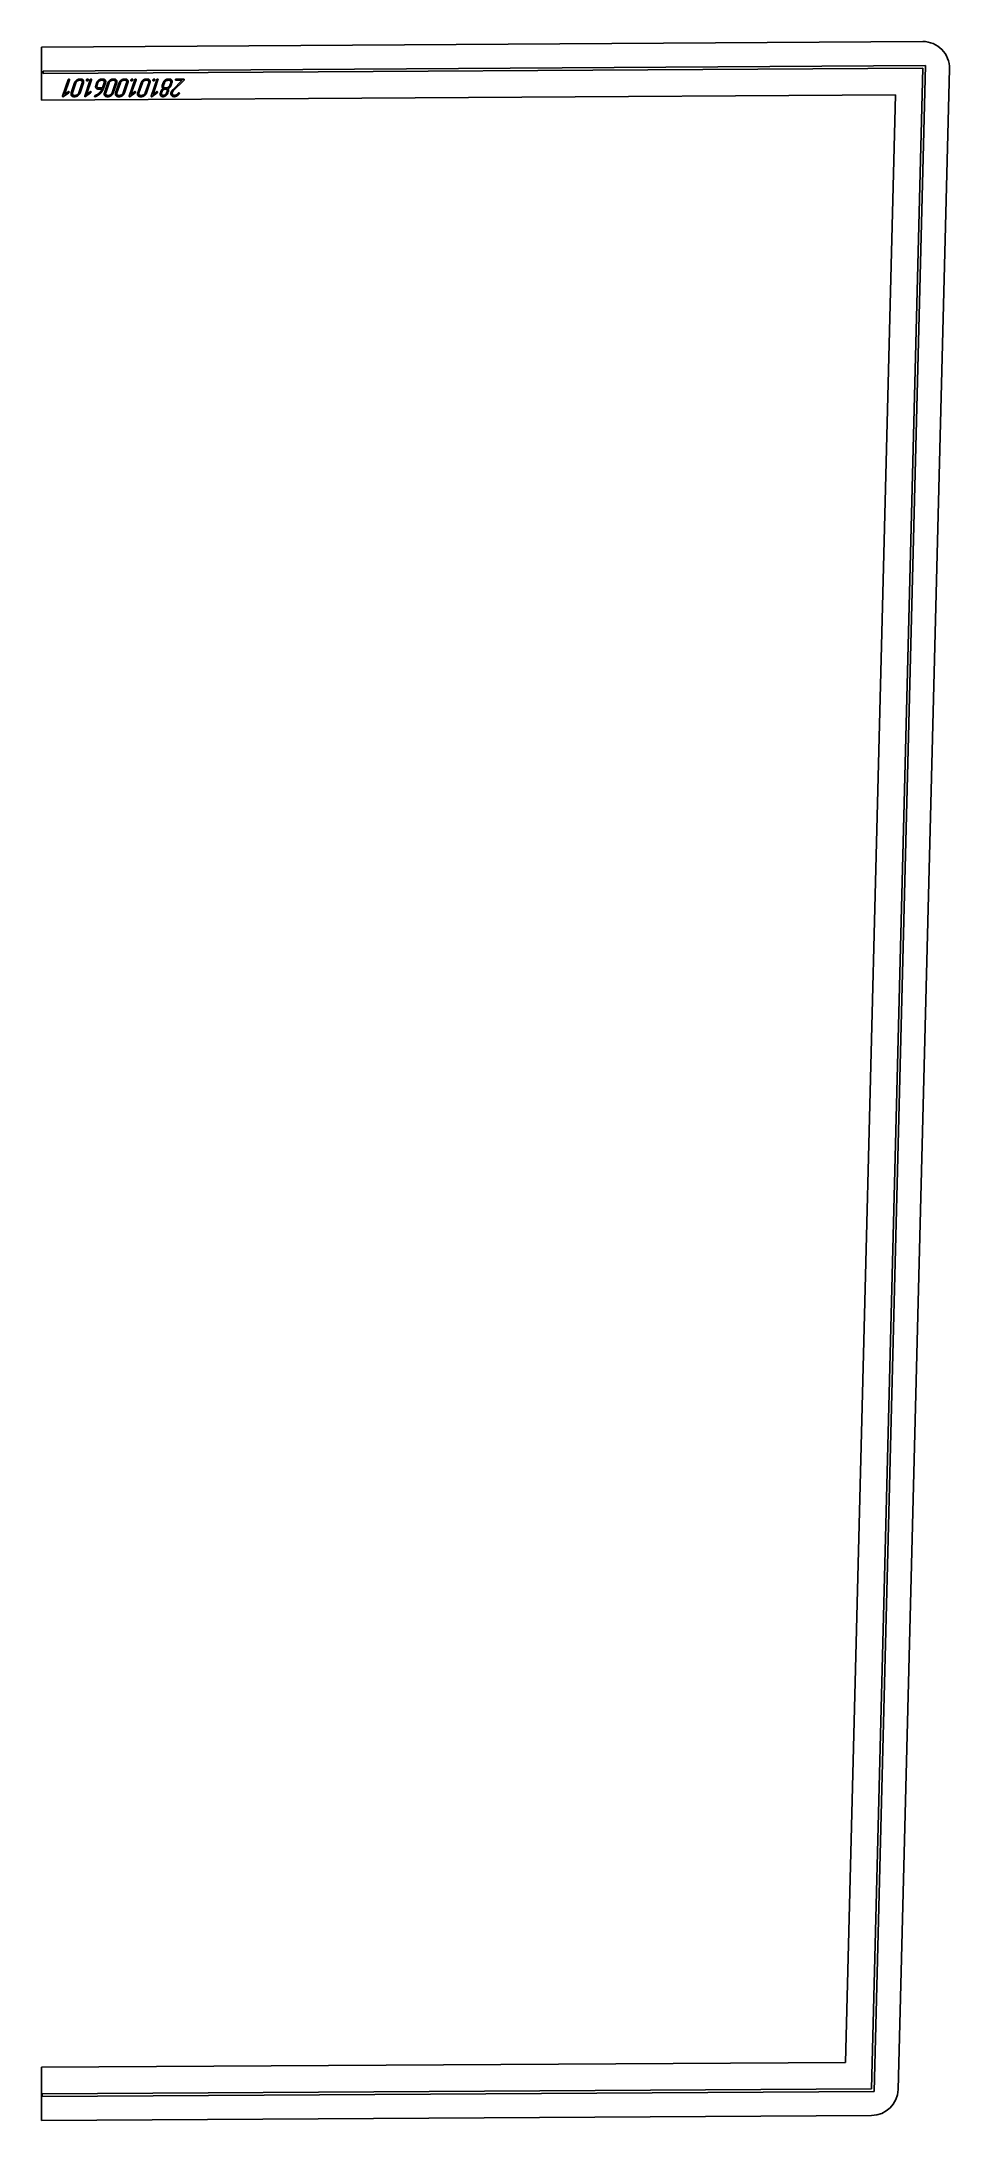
# Model space of a CAD drawing. Header units: millimetres. Extents: x 17 to 1043, y 14 to 2362.
import ezdxf

# ---------------------------------------------------------------- set-up
doc = ezdxf.new("R2010")
doc.units = ezdxf.units.MM
doc.linetypes.add('K5LT_BASIC', pattern=[0])
doc.layers.add('Engraving', color=7, linetype='Continuous')

msp = doc.modelspace()

# ---------------------------------------------------------------- linework, layer by layer
at = {"color": 143, "linetype": 'K5LT_BASIC', "lineweight": 25, "true_color": 0x33acca}
for p, q in [((1013, 2362.1), (17.1, 2355.8)), ((17.1, 2355.8), (17.1, 2328.8)), ((17.1, 2328.8), (17.1, 2295.8)), ((985.1, 48.6), (1043.2, 2331.4)), ((17.1, 2295.8), (982.4, 2302)), ((982.4, 2302), (925.9, 79.2)), ((925.9, 79.2), (17.1, 73.8)), ((17.1, 73.8), (17.1, 43.8)), ((17.1, 43.8), (17.1, 13.8)), ((17.1, 13.8), (955.3, 19.4))]:
    msp.add_line(p, q, dxfattribs=at)
for centre, start, end in [((1013.2, 2332.2), 358.5426, 90.3626), ((955.1, 49.4), 270.344, 358.5426)]:
    msp.add_arc(centre, 30, start, end, dxfattribs=at)
at = {"layer": 'Engraving', "color": 143, "linetype": 'K5LT_BASIC', "lineweight": 25, "true_color": 0x33acca}
for p, q in [((18.8, 2328.9), (1016.3, 2335.2)), ((1013.2, 2332.2), (18.8, 2325.9)), ((18.8, 2328.9), (18.8, 2325.9)), ((955.1, 49.4), (1013.2, 2332.2)), ((1016.3, 2335.2), (958.1, 46.4)), ((41, 2300.6), (47.3, 2319.1)), ((47.8, 2304.4), (42.1, 2300.1)), ((48.7, 2319.1), (43, 2302.4)), ((43, 2302.4), (47.1, 2305.4)), ((50.7, 2304.2), (54.5, 2315.6)), ((52.1, 2304.2), (56, 2315.6)), ((63.1, 2315.6), (59.2, 2304.2)), ((59.8, 2318.4), (61.2, 2318.4)), ((60.3, 2319.8), (61.7, 2319.8)), ((64.5, 2315.6), (60.6, 2304.2)), ((65.9, 2300.6), (72.2, 2319.1)), ((72.6, 2304.4), (66.9, 2300.1)), ((73.6, 2319.1), (67.9, 2302.4)), ((67.9, 2302.4), (72, 2305.4)), ((77.9, 2301.3), (78.2, 2301.4)), ((78.2, 2301.4), (78.5, 2301.6)), ((78.5, 2312.7), (79.4, 2315.6)), ((78.5, 2301.6), (79.2, 2301.9)), ((79.9, 2312.7), (80.8, 2315.6)), ((85.5, 2308.5), (81.3, 2308.5)), ((86, 2309.9), (81.8, 2309.9)), ((84.6, 2318.4), (86.1, 2318.4)), ((85.1, 2319.8), (86.6, 2319.8)), ((87.9, 2315.6), (86, 2309.9)), ((89.4, 2315.6), (87.2, 2309.2)), ((88.2, 2304.2), (92.1, 2315.6)), ((89.7, 2304.2), (93.5, 2315.6)), ((100.6, 2315.6), (96.8, 2304.2)), ((97.3, 2318.4), (98.8, 2318.4)), ((97.8, 2319.8), (99.2, 2319.8)), ((102.1, 2315.6), (98.2, 2304.2)), ((100.9, 2304.2), (104.8, 2315.6)), ((102.4, 2304.2), (106.2, 2315.6)), ((113.3, 2315.6), (109.5, 2304.2)), ((110, 2318.4), (111.5, 2318.4)), ((110.5, 2319.8), (111.9, 2319.8)), ((114.8, 2315.6), (110.9, 2304.2)), ((116.2, 2300.6), (122.5, 2319.1)), ((122.9, 2304.4), (117.2, 2300.1)), ((123.9, 2319.1), (118.2, 2302.4)), ((118.2, 2302.4), (122.3, 2305.4)), ((125.8, 2304.2), (129.7, 2315.6)), ((127.2, 2304.2), (131.1, 2315.6)), ((138.2, 2315.6), (134.3, 2304.2)), ((134.9, 2318.4), (136.3, 2318.4)), ((135.4, 2319.8), (136.8, 2319.8)), ((139.6, 2315.6), (135.8, 2304.2)), ((141, 2300.6), (147.3, 2319.1)), ((147.8, 2304.4), (142.1, 2300.1)), ((148.7, 2319.1), (143.1, 2302.4)), ((143.1, 2302.4), (147.1, 2305.4)), ((151.1, 2302.5), (151.2, 2303.3)), ((151.2, 2303.7), (151.4, 2304.2)), ((151.2, 2303.3), (151.2, 2303.7)), ((151.4, 2304.2), (151.9, 2305.6)), ((152.8, 2304.2), (153.3, 2305.6)), ((153.6, 2312.7), (154.6, 2315.6)), ((155, 2312.7), (156, 2315.6)), ((158.3, 2309.9), (156.9, 2309.9)), ((159, 2305.6), (158.5, 2304.2)), ((159.8, 2318.4), (161.2, 2318.4)), ((160.4, 2305.6), (159.9, 2304.2)), ((160.3, 2319.8), (161.7, 2319.8)), ((163.1, 2315.6), (162.1, 2312.7)), ((164.5, 2315.6), (163.5, 2312.7)), ((165.4, 2307.7), (176.1, 2318.4)), ((165.9, 2306.4), (165.5, 2305.9)), ((166.3, 2306.9), (165.9, 2306.4)), ((178.2, 2318.7), (166.3, 2306.9)), ((176.1, 2318.4), (169, 2318.4)), ((169.4, 2319.8), (177.9, 2319.8)), ((172.9, 2303.6), (172.8, 2303.3)), ((54.9, 2299.9), (53.5, 2299.9)), ((55.4, 2301.4), (54, 2301.4)), ((77.9, 2300), (77.6, 2299.9)), ((92.5, 2299.9), (91.1, 2299.9)), ((93, 2301.4), (91.6, 2301.4)), ((105.2, 2299.9), (103.8, 2299.9)), ((105.7, 2301.4), (104.3, 2301.4)), ((130.1, 2299.9), (128.6, 2299.9)), ((130.5, 2301.4), (129.1, 2301.4)), ((154.7, 2299.9), (154.2, 2299.9)), ((155.2, 2300), (154.7, 2299.9)), ((156, 2300.2), (155.2, 2300)), ((18, 43.8), (955.1, 49.4)), ((958.1, 46.4), (18, 40.8)), ((18, 43.8), (18, 40.8))]:
    msp.add_line(p, q, dxfattribs=at)
for points in [[(47.7, 2305.6), (47.4, 2305.6), (47.1, 2305.4)], [(47.7, 2319.7), (47.4, 2319.5), (47.3, 2319.1)], [(48.3, 2319.8), (48, 2319.8), (47.7, 2319.7)], [(48.1, 2305.4), (48, 2305.6), (47.7, 2305.6)], [(47.8, 2304.4), (48.1, 2304.8), (48.2, 2304.9)], [(48.2, 2304.9), (48.3, 2305.2), (48.1, 2305.4)], [(48.7, 2319.7), (48.4, 2319.8), (48.3, 2319.8)], [(48.7, 2319.1), (48.9, 2319.5), (48.7, 2319.7)], [(50.7, 2304.2), (50.1, 2302.4), (50.9, 2301.2)], [(52.1, 2304.2), (51.7, 2303), (52.2, 2302.2)], [(52.2, 2302.2), (52.8, 2301.4), (54, 2301.4)], [(56.8, 2318.6), (55.1, 2317.3), (54.5, 2315.6)], [(55.4, 2301.4), (56.6, 2301.4), (57.7, 2302.2)], [(57.5, 2317.6), (56.4, 2316.8), (56, 2315.6)], [(60.3, 2319.8), (58.5, 2319.8), (56.8, 2318.6)], [(59.8, 2318.4), (58.6, 2318.4), (57.5, 2317.6)], [(57.7, 2302.2), (58.8, 2303), (59.2, 2304.2)], [(58.4, 2301.2), (60.1, 2302.5), (60.6, 2304.2)], [(62.9, 2317.6), (62.3, 2318.4), (61.2, 2318.4)], [(64.2, 2318.6), (63.3, 2319.8), (61.7, 2319.8)], [(63.1, 2315.6), (63.5, 2316.7), (62.9, 2317.6)], [(64.5, 2315.6), (65.1, 2317.4), (64.2, 2318.6)], [(67.9, 2318.8), (67.7, 2318.4), (68, 2318)], [(68.4, 2319.5), (68, 2319.1), (67.9, 2318.8)], [(68, 2318), (68.2, 2317.7), (68.6, 2317.7)], [(69.3, 2319.8), (68.8, 2319.8), (68.4, 2319.5)], [(68.6, 2317.7), (69.1, 2317.7), (69.5, 2318.1)], [(70, 2319.5), (69.8, 2319.8), (69.3, 2319.8)], [(69.5, 2318.1), (69.9, 2318.5), (70, 2318.8)], [(70, 2318.8), (70.1, 2319.2), (70, 2319.5)], [(72.5, 2305.6), (72.3, 2305.6), (72, 2305.4)], [(72.6, 2319.7), (72.3, 2319.5), (72.2, 2319.1)], [(73, 2305.4), (72.8, 2305.6), (72.5, 2305.6)], [(73.1, 2319.8), (72.8, 2319.8), (72.6, 2319.7)], [(72.6, 2304.4), (73, 2304.8), (73, 2304.9)], [(73, 2304.9), (73.1, 2305.2), (73, 2305.4)], [(73.6, 2319.7), (73.3, 2319.8), (73.1, 2319.8)], [(73.6, 2319.1), (73.7, 2319.5), (73.6, 2319.7)], [(77.9, 2300), (81.3, 2301.1), (83.9, 2303.8)], [(78.5, 2312.7), (77.8, 2310.9), (78.7, 2309.7)], [(78.7, 2309.7), (79.5, 2308.5), (81.3, 2308.5)], [(80.6, 2302.6), (79.9, 2302.2), (79.2, 2301.9)], [(81.7, 2318.6), (80, 2317.3), (79.4, 2315.6)], [(79.9, 2312.7), (79.5, 2311.5), (80, 2310.7)], [(80, 2310.7), (80.5, 2309.9), (81.8, 2309.9)], [(82.9, 2304.6), (81.7, 2303.3), (80.6, 2302.6)], [(82.3, 2317.6), (81.2, 2316.8), (80.8, 2315.6)], [(85.1, 2319.8), (83.4, 2319.8), (81.7, 2318.6)], [(84.6, 2318.4), (83.5, 2318.4), (82.3, 2317.6)], [(84.5, 2306.5), (83.7, 2305.4), (82.9, 2304.6)], [(83.9, 2303.8), (86.2, 2306.3), (87.2, 2309.2)], [(85.5, 2308.5), (85.2, 2307.5), (84.5, 2306.5)], [(87.8, 2317.6), (87.2, 2318.4), (86.1, 2318.4)], [(89.1, 2318.6), (88.2, 2319.8), (86.6, 2319.8)], [(87.9, 2315.6), (88.3, 2316.7), (87.8, 2317.6)], [(88.2, 2304.2), (87.6, 2302.4), (88.5, 2301.2)], [(89.4, 2315.6), (90, 2317.4), (89.1, 2318.6)], [(89.7, 2304.2), (89.3, 2303), (89.8, 2302.2)], [(89.8, 2302.2), (90.4, 2301.4), (91.6, 2301.4)], [(94.4, 2318.6), (92.7, 2317.3), (92.1, 2315.6)], [(93, 2301.4), (94.2, 2301.4), (95.3, 2302.2)], [(95.1, 2317.6), (93.9, 2316.8), (93.5, 2315.6)], [(97.8, 2319.8), (96.1, 2319.8), (94.4, 2318.6)], [(97.3, 2318.4), (96.2, 2318.4), (95.1, 2317.6)], [(95.3, 2302.2), (96.4, 2303), (96.8, 2304.2)], [(96, 2301.2), (97.6, 2302.5), (98.2, 2304.2)], [(100.5, 2317.6), (99.9, 2318.4), (98.8, 2318.4)], [(101.8, 2318.6), (100.9, 2319.8), (99.2, 2319.8)], [(100.6, 2315.6), (101, 2316.7), (100.5, 2317.6)], [(100.9, 2304.2), (100.3, 2302.4), (101.2, 2301.2)], [(102.1, 2315.6), (102.7, 2317.4), (101.8, 2318.6)], [(102.4, 2304.2), (102, 2303), (102.5, 2302.2)], [(102.5, 2302.2), (103.1, 2301.4), (104.3, 2301.4)], [(107.1, 2318.6), (105.4, 2317.3), (104.8, 2315.6)], [(105.7, 2301.4), (106.9, 2301.4), (108, 2302.2)], [(107.8, 2317.6), (106.6, 2316.8), (106.2, 2315.6)], [(110.5, 2319.8), (108.8, 2319.8), (107.1, 2318.6)], [(110, 2318.4), (108.9, 2318.4), (107.8, 2317.6)], [(108, 2302.2), (109.1, 2303), (109.5, 2304.2)], [(108.7, 2301.2), (110.3, 2302.5), (110.9, 2304.2)], [(113.2, 2317.6), (112.6, 2318.4), (111.5, 2318.4)], [(114.5, 2318.6), (113.6, 2319.8), (111.9, 2319.8)], [(113.3, 2315.6), (113.7, 2316.7), (113.2, 2317.6)], [(114.8, 2315.6), (115.4, 2317.4), (114.5, 2318.6)], [(118.7, 2319.5), (118.3, 2319.1), (118.1, 2318.8)], [(118.1, 2318.8), (118, 2318.4), (118.2, 2318)], [(118.2, 2318), (118.5, 2317.7), (118.8, 2317.7)], [(119.6, 2319.8), (119, 2319.8), (118.7, 2319.5)], [(118.8, 2317.7), (119.4, 2317.7), (119.8, 2318.1)], [(120.2, 2319.5), (120.1, 2319.8), (119.6, 2319.8)], [(119.8, 2318.1), (120.2, 2318.5), (120.3, 2318.8)], [(120.3, 2318.8), (120.4, 2319.2), (120.2, 2319.5)], [(122.8, 2305.6), (122.5, 2305.6), (122.3, 2305.4)], [(122.8, 2319.7), (122.6, 2319.5), (122.5, 2319.1)], [(123.4, 2319.8), (123.1, 2319.8), (122.8, 2319.7)], [(123.3, 2305.4), (123.1, 2305.6), (122.8, 2305.6)], [(122.9, 2304.4), (123.3, 2304.8), (123.3, 2304.9)], [(123.3, 2304.9), (123.4, 2305.2), (123.3, 2305.4)], [(123.8, 2319.7), (123.5, 2319.8), (123.4, 2319.8)], [(123.9, 2319.1), (124, 2319.5), (123.8, 2319.7)], [(125.8, 2304.2), (125.2, 2302.4), (126, 2301.2)], [(127.2, 2304.2), (126.8, 2303), (127.4, 2302.2)], [(127.4, 2302.2), (127.9, 2301.4), (129.1, 2301.4)], [(131.9, 2318.6), (130.3, 2317.3), (129.7, 2315.6)], [(130.5, 2301.4), (131.7, 2301.4), (132.8, 2302.2)], [(132.6, 2317.6), (131.5, 2316.8), (131.1, 2315.6)], [(135.4, 2319.8), (133.6, 2319.8), (131.9, 2318.6)], [(134.9, 2318.4), (133.8, 2318.4), (132.6, 2317.6)], [(132.8, 2302.2), (133.9, 2303), (134.3, 2304.2)], [(133.5, 2301.2), (135.2, 2302.5), (135.8, 2304.2)], [(138, 2317.6), (137.5, 2318.4), (136.3, 2318.4)], [(139.3, 2318.6), (138.5, 2319.8), (136.8, 2319.8)], [(138.2, 2315.6), (138.6, 2316.7), (138, 2317.6)], [(139.6, 2315.6), (140.2, 2317.4), (139.3, 2318.6)], [(143.5, 2319.5), (143.1, 2319.1), (143, 2318.8)], [(143, 2318.8), (142.9, 2318.4), (143.1, 2318)], [(143.1, 2318), (143.3, 2317.7), (143.7, 2317.7)], [(144.4, 2319.8), (143.9, 2319.8), (143.5, 2319.5)], [(143.7, 2317.7), (144.2, 2317.7), (144.6, 2318.1)], [(145.1, 2319.5), (144.9, 2319.8), (144.4, 2319.8)], [(144.6, 2318.1), (145.1, 2318.5), (145.1, 2318.8)], [(145.1, 2318.8), (145.3, 2319.2), (145.1, 2319.5)], [(147.7, 2305.6), (147.4, 2305.6), (147.1, 2305.4)], [(147.7, 2319.7), (147.4, 2319.5), (147.3, 2319.1)], [(148.3, 2319.8), (148, 2319.8), (147.7, 2319.7)], [(148.1, 2305.4), (148, 2305.6), (147.7, 2305.6)], [(147.8, 2304.4), (148.1, 2304.8), (148.2, 2304.9)], [(148.2, 2304.9), (148.3, 2305.2), (148.1, 2305.4)], [(148.7, 2319.7), (148.4, 2319.8), (148.3, 2319.8)], [(148.7, 2319.1), (148.9, 2319.5), (148.7, 2319.7)], [(151.1, 2302.5), (151.2, 2301.8), (151.6, 2301.2)], [(152.9, 2307.5), (152.2, 2306.7), (151.9, 2305.6)], [(152.8, 2304.2), (152.4, 2303), (153, 2302.2)], [(154.6, 2308.9), (153.6, 2308.3), (152.9, 2307.5)], [(153, 2302.2), (153.5, 2301.4), (154.7, 2301.4)], [(154.9, 2307.7), (153.7, 2306.8), (153.3, 2305.6)], [(153.6, 2312.7), (153.2, 2311.5), (153.5, 2310.5)], [(153.5, 2310.5), (153.8, 2309.4), (154.6, 2308.9)], [(156.8, 2318.6), (155.2, 2317.3), (154.6, 2315.6)], [(154.7, 2301.4), (155.9, 2301.4), (157, 2302.2)], [(155, 2312.7), (154.6, 2311.5), (155.2, 2310.7)], [(157.1, 2308.5), (156, 2308.5), (154.9, 2307.7)], [(155.2, 2310.7), (155.7, 2309.9), (156.9, 2309.9)], [(157.5, 2317.6), (156.4, 2316.8), (156, 2315.6)], [(160.3, 2319.8), (158.5, 2319.8), (156.8, 2318.6)], [(157, 2302.2), (158.1, 2303), (158.5, 2304.2)], [(158.9, 2307.6), (158.3, 2308.5), (157.1, 2308.5)], [(159.8, 2318.4), (158.6, 2318.4), (157.5, 2317.6)], [(157.7, 2301.2), (159.4, 2302.5), (159.9, 2304.2)], [(158.3, 2309.9), (159.5, 2309.9), (160.6, 2310.7)], [(159, 2305.6), (159.4, 2306.8), (158.9, 2307.6)], [(160, 2308.9), (161.3, 2309.6), (162.2, 2310.6)], [(160.6, 2307.5), (160.5, 2308.3), (160, 2308.9)], [(160.4, 2305.6), (160.8, 2306.6), (160.6, 2307.5)], [(160.6, 2310.7), (161.7, 2311.5), (162.1, 2312.7)], [(162.9, 2317.6), (162.3, 2318.4), (161.2, 2318.4)], [(164.2, 2318.6), (163.3, 2319.8), (161.7, 2319.8)], [(162.2, 2310.6), (163.2, 2311.6), (163.5, 2312.7)], [(163.1, 2315.6), (163.5, 2316.7), (162.9, 2317.6)], [(163.5, 2304.8), (162.8, 2302.8), (164, 2301.3)], [(164.2, 2306.2), (163.7, 2305.5), (163.5, 2304.8)], [(164.5, 2315.6), (165.1, 2317.4), (164.2, 2318.6)], [(165.4, 2307.7), (164.6, 2306.8), (164.2, 2306.2)], [(165.3, 2302.4), (164.5, 2303.4), (165, 2304.8)], [(165, 2304.8), (165.1, 2305.4), (165.5, 2305.9)], [(166.3, 2301.7), (165.6, 2301.9), (165.3, 2302.4)], [(167.6, 2301.4), (166.9, 2301.4), (166.3, 2301.7)], [(169.6, 2301.9), (168.5, 2301.4), (167.6, 2301.4)], [(168.8, 2319.6), (168.6, 2319.4), (168.5, 2319.1)], [(168.5, 2319.1), (168.4, 2318.9), (168.6, 2318.6)], [(168.6, 2318.6), (168.7, 2318.4), (169, 2318.4)], [(169.4, 2319.8), (169.1, 2319.8), (168.8, 2319.6)], [(171.6, 2303.8), (170.6, 2302.5), (169.6, 2301.9)], [(170, 2300.7), (171.6, 2301.6), (172.8, 2303.3)], [(171.9, 2304.1), (171.7, 2304), (171.6, 2303.8)], [(172.4, 2304.3), (172.1, 2304.2), (171.9, 2304.1)], [(172.8, 2304.1), (172.7, 2304.3), (172.4, 2304.3)], [(172.9, 2303.6), (173, 2303.9), (172.8, 2304.1)], [(178.4, 2319.6), (178.2, 2319.8), (177.9, 2319.8)], [(178.2, 2318.7), (178.3, 2318.9), (178.4, 2319.1)], [(178.4, 2319.1), (178.5, 2319.4), (178.4, 2319.6)], [(41, 2300.6), (40.9, 2300.3), (41.1, 2300.1)], [(41.1, 2300.1), (41.2, 2299.9), (41.5, 2299.9)], [(41.5, 2299.9), (41.8, 2299.9), (42.1, 2300.1)], [(50.9, 2301.2), (51.7, 2299.9), (53.5, 2299.9)], [(54.9, 2299.9), (56.7, 2299.9), (58.4, 2301.2)], [(65.9, 2300.6), (65.8, 2300.3), (66, 2300.1)], [(66, 2300.1), (66.1, 2299.9), (66.4, 2299.9)], [(66.4, 2299.9), (66.7, 2299.9), (66.9, 2300.1)], [(77.2, 2300.7), (77.1, 2300.4), (77.2, 2300.2)], [(77.4, 2301), (77.3, 2300.9), (77.2, 2300.7)], [(77.2, 2300.2), (77.3, 2299.9), (77.6, 2299.9)], [(77.9, 2301.3), (77.5, 2301.2), (77.4, 2301)], [(88.5, 2301.2), (89.3, 2299.9), (91.1, 2299.9)], [(92.5, 2299.9), (94.3, 2299.9), (96, 2301.2)], [(101.2, 2301.2), (102, 2299.9), (103.8, 2299.9)], [(105.2, 2299.9), (107, 2299.9), (108.7, 2301.2)], [(116.2, 2300.6), (116.1, 2300.3), (116.2, 2300.1)], [(116.2, 2300.1), (116.4, 2299.9), (116.7, 2299.9)], [(116.7, 2299.9), (116.9, 2299.9), (117.2, 2300.1)], [(126, 2301.2), (126.9, 2299.9), (128.6, 2299.9)], [(130.1, 2299.9), (131.8, 2299.9), (133.5, 2301.2)], [(141, 2300.6), (140.9, 2300.3), (141.1, 2300.1)], [(141.1, 2300.1), (141.3, 2299.9), (141.5, 2299.9)], [(141.5, 2299.9), (141.8, 2299.9), (142.1, 2300.1)], [(151.6, 2301.2), (152.5, 2299.9), (154.2, 2299.9)], [(156, 2300.2), (156.8, 2300.5), (157.7, 2301.2)], [(164, 2301.3), (165.1, 2299.9), (167.1, 2299.9)], [(167.1, 2299.9), (168.6, 2299.9), (170, 2300.7)]]:
    msp.add_open_spline(points, degree=2, dxfattribs=at)

doc.saveas('drawing.dxf')
